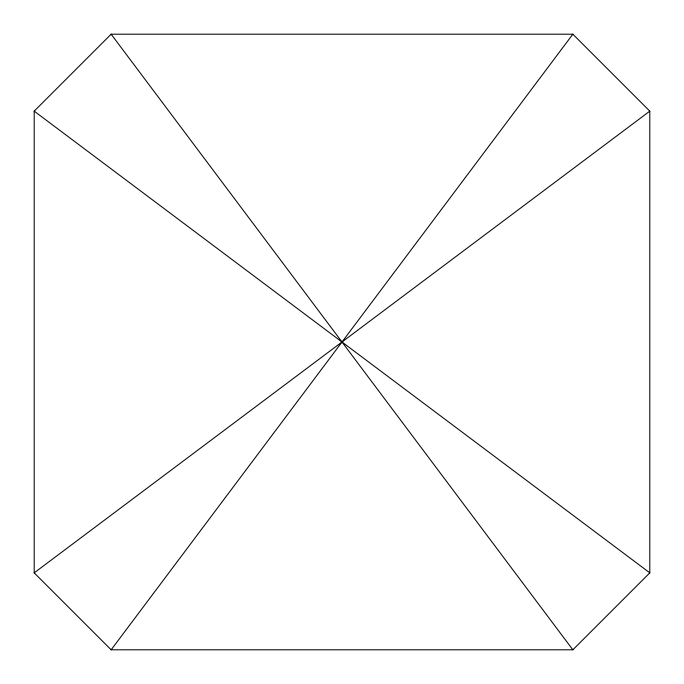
<?xml version="1.0" encoding="UTF-8"?>
<svg xmlns="http://www.w3.org/2000/svg" width="684" height="684" viewBox="0 0 684 684"><rect width="100%" height="100%" fill="white"/><g stroke="black" fill="none" stroke-linecap="round" stroke-linejoin="round"><path stroke-width="1.03" d="M111.15 649.8L572.85 34.2L649.8 111.15L649.8 572.85L572.85 649.8L111.15 649.8L34.2 572.85L34.2 111.15L111.15 34.2L572.85 34.2M34.2 572.85L649.8 111.15M34.2 111.15L649.8 572.85M111.15 34.2L572.85 649.8"/></g></svg>
